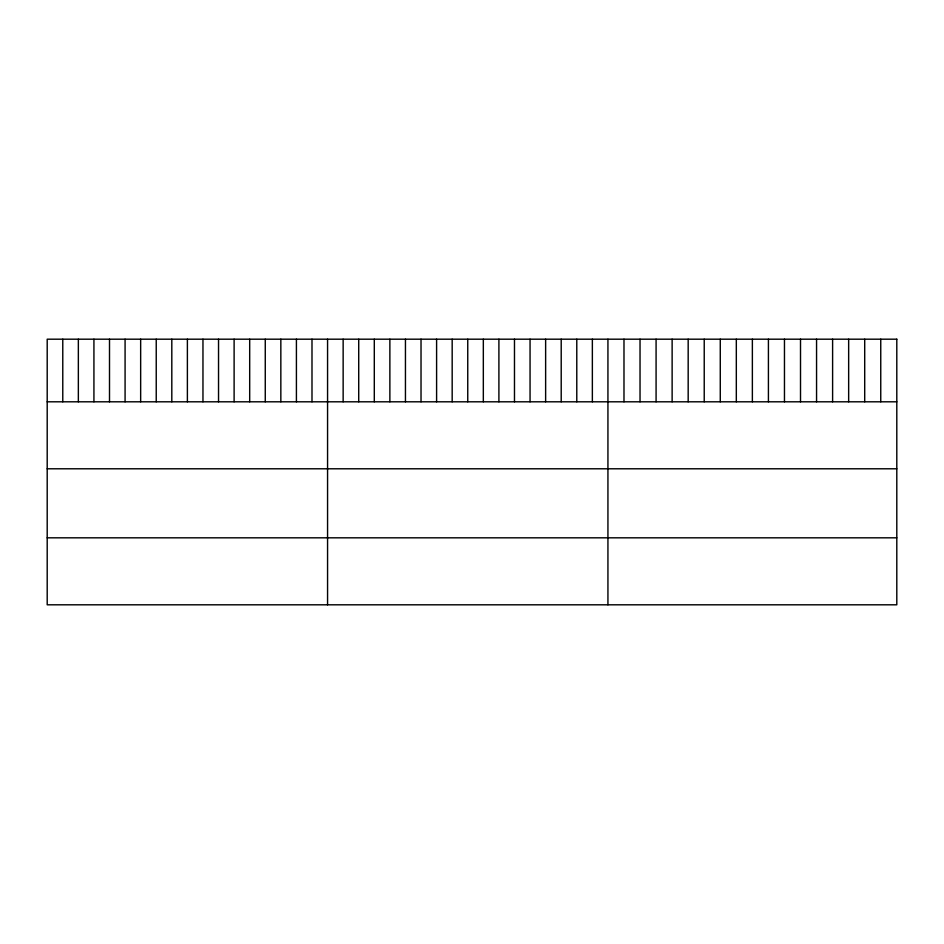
<?xml version="1.0" encoding="UTF-8"?>
<svg xmlns="http://www.w3.org/2000/svg" width="944" height="944" viewBox="0 0 944 944"><rect width="100%" height="100%" fill="white"/><g stroke="black" fill="none" stroke-linecap="round" stroke-linejoin="round"><path stroke-width="1.42" d="M47.2 401.802L896.8 401.802M47.2 468.79L896.8 468.79M47.2 537.82L896.8 537.82M880.752 339.191L880.752 401.802M864.704 339.191L864.704 401.802M848.656 339.191L848.656 401.802M832.608 339.191L832.608 401.802M816.56 339.191L816.56 401.802M800.512 339.191L800.512 401.802M784.464 339.191L784.464 401.802M768.416 339.191L768.416 401.802M752.368 339.191L752.368 401.802M736.32 339.191L736.32 401.802M720.272 339.191L720.272 401.802M704.224 339.191L704.224 401.802M688.176 339.191L688.176 401.802M672.128 339.191L672.128 401.802M656.08 339.191L656.08 401.802M640.032 339.191L640.032 401.802M623.984 339.191L623.984 401.802M607.936 339.191L607.936 604.809M592.36 339.191L592.36 401.802M576.784 339.191L576.784 401.802M561.208 339.191L561.208 401.802M545.632 339.191L545.632 401.802M530.056 339.191L530.056 401.802M514.48 339.191L514.48 401.802M498.904 339.191L498.904 401.802M483.328 339.191L483.328 401.802M467.752 339.191L467.752 401.802M452.176 339.191L452.176 401.802M436.6 339.191L436.6 401.802M421.024 339.191L421.024 401.802M405.448 339.191L405.448 401.802M389.872 339.191L389.872 401.802M374.296 339.191L374.296 401.802M358.72 339.191L358.72 401.802M343.144 339.191L343.144 401.802M327.568 339.191L327.568 604.809M311.992 339.191L311.992 401.802M296.416 339.191L296.416 401.802M280.84 339.191L280.84 401.802M265.264 339.191L265.264 401.802M249.688 339.191L249.688 401.802M234.112 339.191L234.112 401.802M218.536 339.191L218.536 401.802M202.96 339.191L202.96 401.802M187.384 339.191L187.384 401.802M171.808 339.191L171.808 401.802M156.232 339.191L156.232 401.802M140.656 339.191L140.656 401.802M125.08 339.191L125.08 401.802M109.504 339.191L109.504 401.802M93.928 339.191L93.928 401.802M78.352 339.191L78.352 401.802M62.776 339.191L62.776 401.802M896.8 339.191L47.2 339.191L47.2 604.809L896.8 604.809L896.8 339.191"/></g></svg>
